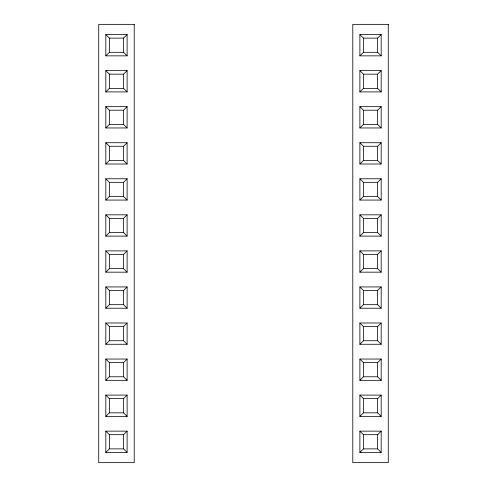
<?xml version="1.0" encoding="UTF-8"?>
<svg xmlns="http://www.w3.org/2000/svg" width="487" height="487" viewBox="0 0 487 487"><rect width="100%" height="100%" fill="white"/><g stroke="black" fill="none" stroke-linecap="round" stroke-linejoin="round"><path stroke-width="0.73" d="M105.819 55.859L109.368 52.31L109.368 38.12L105.819 34.571L127.113 34.571L127.113 55.859L105.819 55.859L105.819 34.571M109.368 38.12L123.564 38.12L127.113 34.571M105.819 91.909L109.368 88.366L109.368 74.17L105.819 70.621L105.819 91.909L127.113 91.909L127.113 70.621L105.819 70.621M109.368 74.17L123.564 74.17L127.113 70.621M105.819 127.965L109.368 124.416L123.564 124.416L127.113 127.965L127.113 106.671L105.819 106.671L105.819 127.965L127.113 127.965M105.819 106.671L109.368 110.22L123.564 110.22L127.113 106.671M105.819 164.016L109.368 160.467L123.564 160.467L127.113 164.016L127.113 142.728L105.819 142.728L105.819 164.016L127.113 164.016M105.819 142.728L109.368 146.27L123.564 146.27L127.113 142.728M105.819 200.066L109.368 196.517L109.368 182.327L105.819 178.778L127.113 178.778L127.113 200.066L105.819 200.066L105.819 178.778M109.368 182.327L123.564 182.327L127.113 178.778M105.819 236.122L109.368 232.573L123.564 232.573L127.113 236.122L127.113 214.828L105.819 214.828L105.819 236.122L127.113 236.122M105.819 214.828L109.368 218.377L123.564 218.377L127.113 214.828M105.819 272.172L109.368 268.623L109.368 254.427L105.819 250.878L127.113 250.878L127.113 272.172L105.819 272.172L105.819 250.878M109.368 254.427L123.564 254.427L127.113 250.878M105.819 308.222L109.368 304.673L109.368 290.483L105.819 286.934L105.819 308.222L127.113 308.222L127.113 286.934L105.819 286.934M109.368 290.483L123.564 290.483L127.113 286.934M359.887 55.859L363.436 52.31L363.436 38.12L359.887 34.571L359.887 55.859L381.181 55.859L381.181 34.571L359.887 34.571M363.436 38.12L377.632 38.12L381.181 34.571M105.819 344.272L109.368 340.73L109.368 326.534L105.819 322.984L127.113 322.984L127.113 344.272L105.819 344.272L105.819 322.984M109.368 326.534L123.564 326.534L127.113 322.984M359.887 91.909L363.436 88.366L363.436 74.17L359.887 70.621L359.887 91.909L381.181 91.909L381.181 70.621L359.887 70.621M363.436 74.17L377.632 74.17L381.181 70.621M105.819 380.329L109.368 376.78L109.368 362.584L105.819 359.035L127.113 359.035L127.113 380.329L105.819 380.329L105.819 359.035M109.368 362.584L123.564 362.584L127.113 359.035M359.887 127.965L363.436 124.416L377.632 124.416L381.181 127.965L381.181 106.671L359.887 106.671L359.887 127.965L381.181 127.965M359.887 106.671L363.436 110.22L377.632 110.22L381.181 106.671M105.819 416.379L109.368 412.83L109.368 398.634L105.819 395.091L127.113 395.091L127.113 416.379L105.819 416.379L105.819 395.091M109.368 398.634L123.564 398.634L127.113 395.091M359.887 164.016L363.436 160.467L377.632 160.467L381.181 164.016L381.181 142.728L359.887 142.728L359.887 164.016L381.181 164.016M359.887 142.728L363.436 146.27L377.632 146.27L381.181 142.728M105.819 452.429L109.368 448.88L123.564 448.88L127.113 452.429L127.113 431.141L105.819 431.141L105.819 452.429L127.113 452.429M105.819 431.141L109.368 434.69L123.564 434.69L127.113 431.141M359.887 200.066L363.436 196.517L363.436 182.327L359.887 178.778L359.887 200.066L381.181 200.066L381.181 178.778L359.887 178.778M363.436 182.327L377.632 182.327L381.181 178.778M359.887 236.122L363.436 232.573L377.632 232.573L381.181 236.122L381.181 214.828L359.887 214.828L359.887 236.122L381.181 236.122M359.887 214.828L363.436 218.377L377.632 218.377L381.181 214.828M359.887 272.172L363.436 268.623L377.632 268.623L381.181 272.172L381.181 250.878L359.887 250.878L359.887 272.172L381.181 272.172M359.887 250.878L363.436 254.427L377.632 254.427L381.181 250.878M359.887 308.222L363.436 304.673L377.632 304.673L381.181 308.222L381.181 286.934L359.887 286.934L359.887 308.222L381.181 308.222M359.887 286.934L363.436 290.483L377.632 290.483L381.181 286.934M359.887 344.272L363.436 340.73L377.632 340.73L381.181 344.272L359.887 344.272L359.887 322.984L381.181 322.984L381.181 344.272M359.887 322.984L363.436 326.534L377.632 326.534L381.181 322.984M359.887 380.329L363.436 376.78L363.436 362.584L359.887 359.035L359.887 380.329L381.181 380.329L381.181 359.035L359.887 359.035M363.436 362.584L377.632 362.584L381.181 359.035M359.887 416.379L363.436 412.83L363.436 398.634L359.887 395.091L359.887 416.379L381.181 416.379L381.181 395.091L359.887 395.091M363.436 398.634L377.632 398.634L381.181 395.091M359.887 452.429L363.436 448.88L377.632 448.88L381.181 452.429L381.181 431.141L359.887 431.141L359.887 452.429L381.181 452.429M359.887 431.141L363.436 434.69L377.632 434.69L381.181 431.141M109.368 52.31L123.564 52.31L127.113 55.859M363.436 52.31L377.632 52.31L381.181 55.859M109.368 88.366L123.564 88.366L127.113 91.909M363.436 88.366L377.632 88.366L381.181 91.909M109.368 196.517L123.564 196.517L127.113 200.066M363.436 196.517L377.632 196.517L381.181 200.066M109.368 268.623L123.564 268.623L127.113 272.172M109.368 304.673L123.564 304.673L127.113 308.222M109.368 340.73L123.564 340.73L127.113 344.272M109.368 376.78L123.564 376.78L127.113 380.329M363.436 376.78L377.632 376.78L381.181 380.329M109.368 412.83L123.564 412.83L127.113 416.379M363.436 412.83L377.632 412.83L381.181 416.379M377.632 38.12L377.632 52.31M377.632 74.17L377.632 88.366M377.632 110.22L377.632 124.416M377.632 146.27L377.632 160.467M377.632 182.327L377.632 196.517M377.632 218.377L377.632 232.573M377.632 254.427L377.632 268.623M377.632 290.483L377.632 304.673M377.632 326.534L377.632 340.73M377.632 362.584L377.632 376.78M377.632 398.634L377.632 412.83M377.632 434.69L377.632 448.88M363.436 110.22L363.436 124.416M363.436 146.27L363.436 160.467M363.436 218.377L363.436 232.573M363.436 254.427L363.436 268.623M363.436 290.483L363.436 304.673M363.436 326.534L363.436 340.73M363.436 434.69L363.436 448.88M123.564 38.12L123.564 52.31M123.564 74.17L123.564 88.366M123.564 110.22L123.564 124.416M123.564 146.27L123.564 160.467M123.564 182.327L123.564 196.517M123.564 218.377L123.564 232.573M123.564 254.427L123.564 268.623M123.564 290.483L123.564 304.673M123.564 326.534L123.564 340.73M123.564 362.584L123.564 376.78M123.564 398.634L123.564 412.83M123.564 434.69L123.564 448.88M109.368 110.22L109.368 124.416M109.368 146.27L109.368 160.467M109.368 218.377L109.368 232.573M109.368 434.69L109.368 448.88M134.211 24.35L98.727 24.35L98.727 462.65L134.211 462.65L134.211 24.35M388.273 24.35L352.789 24.35L352.789 462.65L388.273 462.65L388.273 24.35"/></g></svg>
